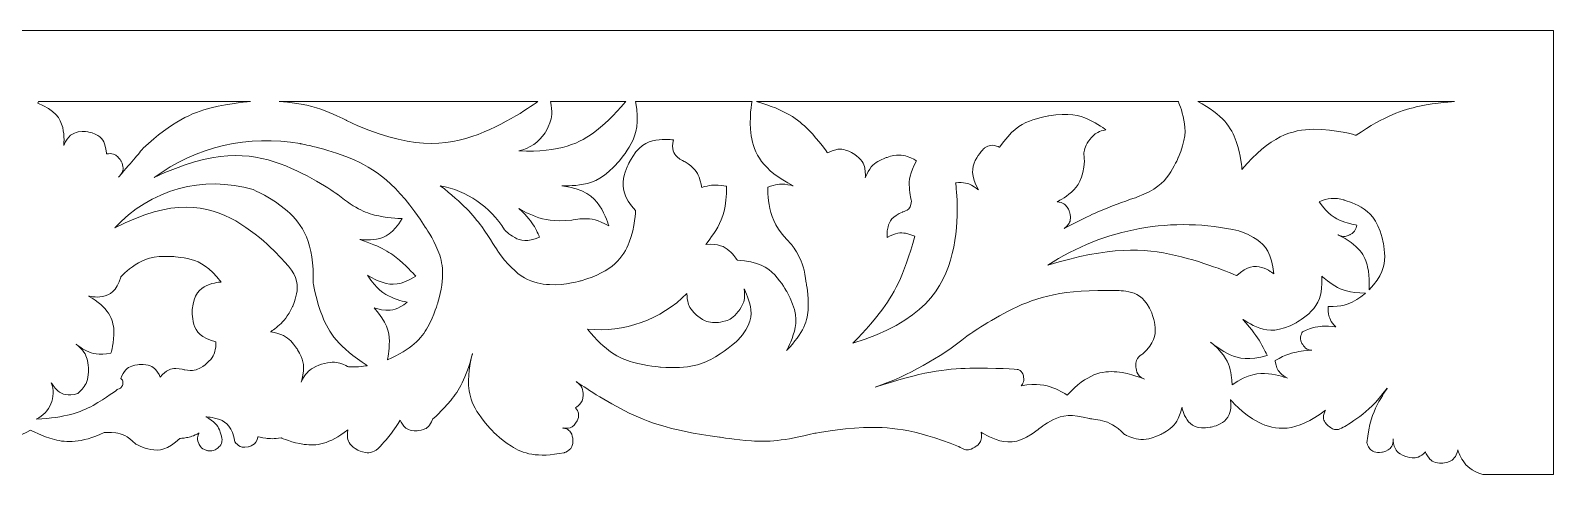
# Model space of a CAD drawing. Header units: millimetres. Extents: x 5741 to 5941, y 4776 to 4945.
# Drawn here: x 5841.4 to 5941.4, y 4775.6 to 4804.7 of the extents above; entities that cross this region are included whole.
import ezdxf

# ---------------------------------------------------------------- set-up
doc = ezdxf.new("R2010")
doc.units = ezdxf.units.MM
doc.header["$MEASUREMENT"] = 0
doc.layers.add('SITARA ALL', color=18, linetype='Continuous', true_color=0x000000)

msp = doc.modelspace()

# ---------------------------------------------------------------- linework, layer by layer
at = {"layer": 'SITARA ALL', "color": 1, "lineweight": 9, "true_color": 0xff0000}
for points, knots in [([(5941.42, 4800.06), (5941.42, 4800.06), (5941.42, 4804.72), (5941.42, 4804.72), (5941.42, 4804.72), (5941.42, 4804.72), (5940.25, 4804.72), (5939.09, 4804.72), (5936.77, 4804.72), (5936.77, 4804.72), (5936.77, 4804.72), (5936.77, 4804.72), (5912.93, 4804.72), (5889.09, 4804.72), (5841.42, 4804.72), (5841.42, 4804.72), (5841.42, 4804.72), (5841.42, 4804.72), (5817.58, 4804.72), (5793.74, 4804.72), (5746.06, 4804.72), (5746.06, 4804.72), (5746.06, 4804.72), (5746.06, 4804.72), (5744.9, 4804.72), (5743.74, 4804.72), (5741.42, 4804.72), (5741.42, 4804.72), (5741.42, 4804.72), (5741.42, 4804.72), (5741.42, 4803.56), (5741.42, 4802.39), (5741.42, 4800.06), (5741.42, 4800.06), (5741.42, 4800.06), (5741.42, 4800.06), (5741.42, 4793.94), (5741.42, 4787.81), (5741.42, 4775.56), (5741.42, 4775.56), (5741.42, 4775.56), (5741.42, 4775.56), (5742.58, 4775.56), (5743.74, 4775.56), (5746.06, 4775.56), (5746.06, 4775.56), (5746.06, 4775.56), (5746.44, 4775.68), (5746.79, 4775.9), (5747.13, 4776.11), (5747.43, 4776.41), (5747.7, 4777.17), (5747.7, 4777.17), (5747.75, 4776.93), (5747.88, 4776.72), (5748.02, 4776.51), (5748.22, 4776.33), (5748.72, 4776.31), (5748.72, 4776.31), (5748.97, 4776.29), (5749.2, 4776.36), (5749.44, 4776.43), (5749.67, 4776.58), (5749.83, 4777.05), (5749.83, 4777.05), (5750, 4776.87), (5750.22, 4776.75), (5750.44, 4776.63), (5750.71, 4776.57), (5751.18, 4776.76), (5751.18, 4776.76), (5751.41, 4776.86), (5751.61, 4777.02), (5751.8, 4777.18), (5751.95, 4777.41), (5751.95, 4777.91), (5751.95, 4777.91), (5751.94, 4777.69), (5752.02, 4777.49), (5752.09, 4777.28), (5752.25, 4777.09), (5752.68, 4777.02), (5752.68, 4777.02), (5752.9, 4776.98), (5753.12, 4777.03), (5753.33, 4777.08), (5753.54, 4777.21), (5753.67, 4777.63), (5753.67, 4777.63), (5753.59, 4778.28), (5753.44, 4778.91), (5753.29, 4779.55), (5753.06, 4780.17), (5752.33, 4781.24), (5752.33, 4781.24), (5752.72, 4780.72), (5753.17, 4780.24), (5753.61, 4779.77), (5754.1, 4779.33), (5755.22, 4778.66), (5755.22, 4778.66), (5755.38, 4778.56), (5755.57, 4778.53), (5755.76, 4778.49), (5755.96, 4778.51), (5756.24, 4778.78), (5756.24, 4778.78), (5756.38, 4778.91), (5756.46, 4779.08), (5756.54, 4779.25), (5756.58, 4779.46), (5756.39, 4779.79), (5756.39, 4779.79), (5757.35, 4779.04), (5758.53, 4778.74), (5759.7, 4778.43), (5761.09, 4778.59), (5762.63, 4780.49), (5762.63, 4780.49), (5762.56, 4780.05), (5762.68, 4779.63), (5762.79, 4779.21), (5763.09, 4778.81), (5763.96, 4778.66), (5763.96, 4778.66), (5764.39, 4778.59), (5764.81, 4778.7), (5765.24, 4778.8), (5765.65, 4779.09), (5765.81, 4779.96), (5765.81, 4779.96), (5765.9, 4779.56), (5766.08, 4779.2), (5766.27, 4778.84), (5766.53, 4778.51), (5767.27, 4778.16), (5767.27, 4778.16), (5767.63, 4777.99), (5768.03, 4777.91), (5768.42, 4777.82), (5768.85, 4777.83), (5769.58, 4778.19), (5769.58, 4778.19), (5769.89, 4778.49), (5770.25, 4778.74), (5770.6, 4778.98), (5771.01, 4779.16), (5771.88, 4779.23), (5771.88, 4779.23), (5772.47, 4779.4), (5773.08, 4779.42), (5773.69, 4779.44), (5774.32, 4779.31), (5775.26, 4778.52), (5775.26, 4778.52), (5775.79, 4778.08), (5776.44, 4777.84), (5777.09, 4777.6), (5777.85, 4777.56), (5779, 4778.33), (5779, 4778.33), (5778.96, 4778.14), (5778.98, 4777.95), (5779, 4777.75), (5779.08, 4777.56), (5779.41, 4777.35), (5779.41, 4777.35), (5779.58, 4777.25), (5779.77, 4777.2), (5779.96, 4777.16), (5780.17, 4777.17), (5780.48, 4777.41), (5780.48, 4777.41), (5781.98, 4777.99), (5783.55, 4778.35), (5785.12, 4778.72), (5786.75, 4778.87), (5789.91, 4778.27), (5789.91, 4778.27), (5790.94, 4778.01), (5791.98, 4777.86), (5793.03, 4777.7), (5794.09, 4777.66), (5796.18, 4778.01), (5796.18, 4778.01), (5797.87, 4778.24), (5799.52, 4778.66), (5801.17, 4779.09), (5802.79, 4779.71), (5805.59, 4781.66), (5805.59, 4781.66), (5805.45, 4781.57), (5805.33, 4781.44), (5805.21, 4781.31), (5805.12, 4781.14), (5805.13, 4780.79), (5805.13, 4780.79), (5805.13, 4780.62), (5805.18, 4780.45), (5805.23, 4780.28), (5805.33, 4780.12), (5805.64, 4779.95), (5805.64, 4779.95), (5805.53, 4779.82), (5805.46, 4779.65), (5805.4, 4779.48), (5805.39, 4779.29), (5805.58, 4778.99), (5805.58, 4778.99), (5805.67, 4778.84), (5805.81, 4778.73), (5805.95, 4778.62), (5806.12, 4778.54), (5806.47, 4778.62), (5806.47, 4778.62), (5806.28, 4778.58), (5806.12, 4778.48), (5805.96, 4778.39), (5805.82, 4778.22), (5805.8, 4777.84), (5805.8, 4777.84), (5805.79, 4777.65), (5805.84, 4777.47), (5805.9, 4777.29), (5806.02, 4777.11), (5806.38, 4776.99), (5806.38, 4776.99), (5807.27, 4776.81), (5808.17, 4776.87), (5809.07, 4776.93), (5809.99, 4777.23), (5811.22, 4778.56), (5811.22, 4778.56), (5811.83, 4779.23), (5812.25, 4780.03), (5812.67, 4780.83), (5812.89, 4781.77), (5812.39, 4783.51), (5812.39, 4783.51), (5812.6, 4782.68), (5812.94, 4781.88), (5813.28, 4781.09), (5813.73, 4780.33), (5815.02, 4779.18), (5815.02, 4779.18), (5815.1, 4778.96), (5815.24, 4778.78), (5815.39, 4778.59), (5815.59, 4778.44), (5816.06, 4778.43), (5816.06, 4778.43), (5816.29, 4778.43), (5816.52, 4778.49), (5816.74, 4778.56), (5816.96, 4778.69), (5817.14, 4779.12), (5817.14, 4779.12), (5817.33, 4778.82), (5817.54, 4778.52), (5817.75, 4778.23), (5817.97, 4777.94), (5818.45, 4777.4), (5818.45, 4777.4), (5818.64, 4777.21), (5818.89, 4777.08), (5819.13, 4776.96), (5819.43, 4776.91), (5819.92, 4777.16), (5819.92, 4777.16), (5820.17, 4777.29), (5820.36, 4777.49), (5820.55, 4777.69), (5820.68, 4777.96), (5820.58, 4778.5), (5820.58, 4778.5), (5821.2, 4778.02), (5821.93, 4777.72), (5822.66, 4777.43), (5823.5, 4777.32), (5824.94, 4777.96), (5824.94, 4777.96), (5825.2, 4777.93), (5825.46, 4777.92), (5825.71, 4777.91), (5825.98, 4777.92), (5826.48, 4778.04), (5826.48, 4778.04), (5826.51, 4777.88), (5826.59, 4777.73), (5826.67, 4777.58), (5826.79, 4777.45), (5827.12, 4777.38), (5827.12, 4777.38), (5827.29, 4777.34), (5827.45, 4777.35), (5827.62, 4777.37), (5827.79, 4777.43), (5827.99, 4777.71), (5827.99, 4777.71), (5828.06, 4778.18), (5828.31, 4778.59), (5828.55, 4779), (5828.96, 4779.34), (5829.91, 4779.34), (5829.91, 4779.34), (5829.63, 4779.2), (5829.38, 4778.99), (5829.13, 4778.78), (5828.93, 4778.51), (5828.83, 4777.88), (5828.83, 4777.88), (5828.83, 4777.76), (5828.87, 4777.64), (5828.9, 4777.52), (5828.96, 4777.41), (5829.16, 4777.27), (5829.16, 4777.27), (5829.26, 4777.2), (5829.37, 4777.15), (5829.48, 4777.1), (5829.61, 4777.08), (5829.84, 4777.14), (5829.84, 4777.14), (5829.96, 4777.17), (5830.07, 4777.23), (5830.17, 4777.29), (5830.27, 4777.37), (5830.37, 4777.59), (5830.37, 4777.59), (5830.42, 4777.71), (5830.44, 4777.83), (5830.46, 4777.95), (5830.46, 4778.07), (5830.35, 4778.29), (5830.35, 4778.29), (5830.54, 4778.18), (5830.74, 4778.1), (5830.95, 4778.01), (5831.16, 4777.95), (5831.61, 4777.93), (5831.61, 4777.93), (5832, 4777.55), (5832.49, 4777.33), (5832.98, 4777.1), (5833.57, 4777.03), (5834.51, 4777.57), (5834.51, 4777.57), (5834.79, 4777.84), (5835.11, 4778.04), (5835.44, 4778.25), (5835.82, 4778.38), (5836.58, 4778.31), (5836.58, 4778.31), (5837.35, 4777.96), (5838.19, 4777.8), (5839.02, 4777.64), (5839.91, 4777.67), (5841.42, 4778.47), (5841.42, 4778.47), (5842.17, 4778.07), (5842.99, 4777.86), (5843.81, 4777.64), (5844.7, 4777.61), (5846.25, 4778.31), (5846.25, 4778.31), (5846.63, 4778.35), (5847.01, 4778.3), (5847.39, 4778.25), (5847.77, 4778.11), (5848.32, 4777.57), (5848.32, 4777.57), (5848.79, 4777.3), (5849.32, 4777.2), (5849.85, 4777.1), (5850.44, 4777.17), (5851.22, 4777.93), (5851.22, 4777.93), (5851.45, 4777.94), (5851.66, 4777.98), (5851.88, 4778.01), (5852.1, 4778.08), (5852.49, 4778.29), (5852.49, 4778.29), (5852.43, 4778.18), (5852.4, 4778.06), (5852.37, 4777.95), (5852.36, 4777.82), (5852.46, 4777.59), (5852.46, 4777.59), (5852.51, 4777.48), (5852.58, 4777.39), (5852.66, 4777.29), (5852.75, 4777.21), (5852.99, 4777.14), (5852.99, 4777.14), (5853.11, 4777.11), (5853.23, 4777.11), (5853.35, 4777.1), (5853.48, 4777.12), (5853.67, 4777.27), (5853.67, 4777.27), (5853.77, 4777.34), (5853.85, 4777.43), (5853.93, 4777.52), (5853.99, 4777.63), (5854, 4777.88), (5854, 4777.88), (5853.95, 4778.19), (5853.82, 4778.49), (5853.7, 4778.78), (5853.49, 4779.06), (5852.92, 4779.34), (5852.92, 4779.34), (5853.39, 4779.34), (5853.84, 4779.17), (5854.28, 4779), (5854.69, 4778.65), (5854.84, 4777.71), (5854.84, 4777.71), (5854.94, 4777.57), (5855.07, 4777.47), (5855.21, 4777.37), (5855.38, 4777.3), (5855.71, 4777.38), (5855.71, 4777.38), (5855.87, 4777.41), (5856.02, 4777.5), (5856.16, 4777.58), (5856.29, 4777.71), (5856.35, 4778.04), (5856.35, 4778.04), (5856.6, 4777.98), (5856.86, 4777.94), (5857.12, 4777.91), (5857.38, 4777.89), (5857.89, 4777.96), (5857.89, 4777.96), (5858.61, 4777.64), (5859.39, 4777.54), (5860.17, 4777.43), (5861.01, 4777.53), (5862.25, 4778.5), (5862.25, 4778.5), (5862.2, 4778.23), (5862.24, 4777.96), (5862.28, 4777.69), (5862.41, 4777.42), (5862.91, 4777.16), (5862.91, 4777.16), (5863.15, 4777.04), (5863.42, 4777), (5863.7, 4776.96), (5864, 4777.01), (5864.38, 4777.4), (5864.38, 4777.4), (5864.62, 4777.67), (5864.85, 4777.95), (5865.08, 4778.23), (5865.3, 4778.52), (5865.69, 4779.12), (5865.69, 4779.12), (5865.78, 4778.91), (5865.94, 4778.73), (5866.09, 4778.56), (5866.3, 4778.42), (5866.77, 4778.43), (5866.77, 4778.43), (5867, 4778.44), (5867.23, 4778.52), (5867.45, 4778.59), (5867.65, 4778.74), (5867.81, 4779.18), (5867.81, 4779.18), (5868.45, 4779.76), (5869.01, 4780.42), (5869.56, 4781.09), (5870.01, 4781.84), (5870.44, 4783.51), (5870.44, 4783.51), (5870.19, 4782.64), (5870.18, 4781.74), (5870.16, 4780.83), (5870.38, 4779.9), (5871.61, 4778.56), (5871.61, 4778.56), (5872.23, 4777.9), (5872.99, 4777.42), (5873.76, 4776.93), (5874.67, 4776.64), (5876.45, 4776.99), (5876.45, 4776.99), (5876.63, 4777.05), (5876.78, 4777.17), (5876.93, 4777.29), (5877.05, 4777.46), (5877.03, 4777.84), (5877.03, 4777.84), (5877.02, 4778.03), (5876.95, 4778.21), (5876.87, 4778.39), (5876.74, 4778.55), (5876.36, 4778.62), (5876.36, 4778.62), (5876.53, 4778.58), (5876.71, 4778.6), (5876.89, 4778.62), (5877.06, 4778.69), (5877.25, 4778.99), (5877.25, 4778.99), (5877.35, 4779.14), (5877.39, 4779.31), (5877.43, 4779.49), (5877.42, 4779.68), (5877.19, 4779.95), (5877.19, 4779.95), (5877.35, 4780.04), (5877.47, 4780.16), (5877.6, 4780.28), (5877.69, 4780.44), (5877.7, 4780.79), (5877.7, 4780.79), (5877.71, 4780.97), (5877.67, 4781.14), (5877.62, 4781.31), (5877.53, 4781.47), (5877.24, 4781.66), (5877.24, 4781.66), (5878.64, 4780.69), (5880.15, 4779.89), (5881.66, 4779.09), (5883.27, 4778.46), (5886.66, 4778.01), (5886.66, 4778.01), (5887.7, 4777.84), (5888.75, 4777.77), (5889.8, 4777.7), (5890.87, 4777.75), (5892.92, 4778.27), (5892.92, 4778.27), (5894.5, 4778.57), (5896.11, 4778.64), (5897.71, 4778.72), (5899.35, 4778.57), (5902.35, 4777.41), (5902.35, 4777.41), (5902.51, 4777.29), (5902.69, 4777.22), (5902.87, 4777.16), (5903.08, 4777.14), (5903.42, 4777.35), (5903.42, 4777.35), (5903.58, 4777.45), (5903.71, 4777.6), (5903.83, 4777.75), (5903.91, 4777.95), (5903.83, 4778.33), (5903.83, 4778.33), (5904.41, 4777.95), (5905.07, 4777.78), (5905.74, 4777.6), (5906.5, 4777.64), (5907.57, 4778.52), (5907.57, 4778.52), (5908.04, 4778.91), (5908.59, 4779.18), (5909.14, 4779.44), (5909.78, 4779.57), (5910.95, 4779.23), (5910.95, 4779.23), (5911.38, 4779.2), (5911.8, 4779.09), (5912.23, 4778.98), (5912.63, 4778.8), (5913.25, 4778.19), (5913.25, 4778.19), (5913.62, 4778.01), (5914.01, 4777.91), (5914.41, 4777.82), (5914.83, 4777.82), (5915.56, 4778.16), (5915.56, 4778.16), (5915.93, 4778.34), (5916.25, 4778.59), (5916.57, 4778.84), (5916.83, 4779.17), (5917.02, 4779.96), (5917.02, 4779.96), (5917.1, 4779.52), (5917.35, 4779.16), (5917.6, 4778.8), (5918.01, 4778.51), (5918.87, 4778.66), (5918.87, 4778.66), (5919.31, 4778.73), (5919.67, 4778.97), (5920.04, 4779.21), (5920.33, 4779.62), (5920.2, 4780.49), (5920.2, 4780.49), (5920.97, 4779.54), (5922.05, 4778.99), (5923.13, 4778.43), (5924.52, 4778.28), (5926.44, 4779.79), (5926.44, 4779.79), (5926.35, 4779.63), (5926.32, 4779.44), (5926.29, 4779.25), (5926.32, 4779.04), (5926.59, 4778.78), (5926.59, 4778.78), (5926.73, 4778.65), (5926.9, 4778.57), (5927.08, 4778.49), (5927.28, 4778.46), (5927.61, 4778.66), (5927.61, 4778.66), (5928.17, 4778.99), (5928.7, 4779.38), (5929.22, 4779.77), (5929.71, 4780.2), (5930.5, 4781.24), (5930.5, 4781.24), (5930.13, 4780.71), (5929.84, 4780.13), (5929.54, 4779.55), (5929.31, 4778.93), (5929.16, 4777.63), (5929.16, 4777.63), (5929.23, 4777.42), (5929.36, 4777.25), (5929.5, 4777.08), (5929.71, 4776.95), (5930.15, 4777.02), (5930.15, 4777.02), (5930.36, 4777.05), (5930.55, 4777.17), (5930.74, 4777.28), (5930.9, 4777.47), (5930.88, 4777.91), (5930.88, 4777.91), (5930.88, 4777.66), (5930.96, 4777.42), (5931.03, 4777.18), (5931.18, 4776.95), (5931.65, 4776.76), (5931.65, 4776.76), (5931.89, 4776.67), (5932.14, 4776.65), (5932.39, 4776.63), (5932.66, 4776.69), (5933, 4777.05), (5933, 4777.05), (5933.08, 4776.82), (5933.24, 4776.63), (5933.39, 4776.43), (5933.62, 4776.28), (5934.11, 4776.31), (5934.11, 4776.31), (5934.36, 4776.32), (5934.59, 4776.41), (5934.81, 4776.51), (5935.02, 4776.69), (5935.13, 4777.17), (5935.13, 4777.17), (5935.26, 4776.79), (5935.48, 4776.45), (5935.7, 4776.11), (5936, 4775.81), (5936.77, 4775.56), (5936.77, 4775.56), (5936.77, 4775.56), (5937.93, 4775.56), (5939.09, 4775.56), (5941.42, 4775.56), (5941.42, 4775.56), (5941.42, 4775.56), (5941.42, 4775.56), (5941.42, 4781.68), (5941.42, 4787.81), (5941.42, 4800.06), (5941.42, 4800.06)], [0, 0, 0, 0, 0.00441, 0.00441, 0.00441, 0.00881, 0.00881, 0.00881, 0.01322, 0.01322, 0.01322, 0.01762, 0.01762, 0.01762, 0.02203, 0.02203, 0.02203, 0.02643, 0.02643, 0.02643, 0.03084, 0.03084, 0.03084, 0.03524, 0.03524, 0.03524, 0.03965, 0.03965, 0.03965, 0.04405, 0.04405, 0.04405, 0.04846, 0.04846, 0.04846, 0.05286, 0.05286, 0.05286, 0.05727, 0.05727, 0.05727, 0.06167, 0.06167, 0.06167, 0.06608, 0.06608, 0.06608, 0.07048, 0.07048, 0.07048, 0.07489, 0.07489, 0.07489, 0.0793, 0.0793, 0.0793, 0.0837, 0.0837, 0.0837, 0.08811, 0.08811, 0.08811, 0.09251, 0.09251, 0.09251, 0.09692, 0.09692, 0.09692, 0.10132, 0.10132, 0.10132, 0.10573, 0.10573, 0.10573, 0.11013, 0.11013, 0.11013, 0.11454, 0.11454, 0.11454, 0.11894, 0.11894, 0.11894, 0.12335, 0.12335, 0.12335, 0.12775, 0.12775, 0.12775, 0.13216, 0.13216, 0.13216, 0.13656, 0.13656, 0.13656, 0.14097, 0.14097, 0.14097, 0.14537, 0.14537, 0.14537, 0.14978, 0.14978, 0.14978, 0.15419, 0.15419, 0.15419, 0.15859, 0.15859, 0.15859, 0.163, 0.163, 0.163, 0.1674, 0.1674, 0.1674, 0.17181, 0.17181, 0.17181, 0.17621, 0.17621, 0.17621, 0.18062, 0.18062, 0.18062, 0.18502, 0.18502, 0.18502, 0.18943, 0.18943, 0.18943, 0.19383, 0.19383, 0.19383, 0.19824, 0.19824, 0.19824, 0.20264, 0.20264, 0.20264, 0.20705, 0.20705, 0.20705, 0.21145, 0.21145, 0.21145, 0.21586, 0.21586, 0.21586, 0.22026, 0.22026, 0.22026, 0.22467, 0.22467, 0.22467, 0.22907, 0.22907, 0.22907, 0.23348, 0.23348, 0.23348, 0.23789, 0.23789, 0.23789, 0.24229, 0.24229, 0.24229, 0.2467, 0.2467, 0.2467, 0.2511, 0.2511, 0.2511, 0.25551, 0.25551, 0.25551, 0.25991, 0.25991, 0.25991, 0.26432, 0.26432, 0.26432, 0.26872, 0.26872, 0.26872, 0.27313, 0.27313, 0.27313, 0.27753, 0.27753, 0.27753, 0.28194, 0.28194, 0.28194, 0.28634, 0.28634, 0.28634, 0.29075, 0.29075, 0.29075, 0.29515, 0.29515, 0.29515, 0.29956, 0.29956, 0.29956, 0.30396, 0.30396, 0.30396, 0.30837, 0.30837, 0.30837, 0.31278, 0.31278, 0.31278, 0.31718, 0.31718, 0.31718, 0.32159, 0.32159, 0.32159, 0.32599, 0.32599, 0.32599, 0.3304, 0.3304, 0.3304, 0.3348, 0.3348, 0.3348, 0.33921, 0.33921, 0.33921, 0.34361, 0.34361, 0.34361, 0.34802, 0.34802, 0.34802, 0.35242, 0.35242, 0.35242, 0.35683, 0.35683, 0.35683, 0.36123, 0.36123, 0.36123, 0.36564, 0.36564, 0.36564, 0.37004, 0.37004, 0.37004, 0.37445, 0.37445, 0.37445, 0.37885, 0.37885, 0.37885, 0.38326, 0.38326, 0.38326, 0.38767, 0.38767, 0.38767, 0.39207, 0.39207, 0.39207, 0.39648, 0.39648, 0.39648, 0.40088, 0.40088, 0.40088, 0.40529, 0.40529, 0.40529, 0.40969, 0.40969, 0.40969, 0.4141, 0.4141, 0.4141, 0.4185, 0.4185, 0.4185, 0.42291, 0.42291, 0.42291, 0.42731, 0.42731, 0.42731, 0.43172, 0.43172, 0.43172, 0.43612, 0.43612, 0.43612, 0.44053, 0.44053, 0.44053, 0.44493, 0.44493, 0.44493, 0.44934, 0.44934, 0.44934, 0.45374, 0.45374, 0.45374, 0.45815, 0.45815, 0.45815, 0.46256, 0.46256, 0.46256, 0.46696, 0.46696, 0.46696, 0.47137, 0.47137, 0.47137, 0.47577, 0.47577, 0.47577, 0.48018, 0.48018, 0.48018, 0.48458, 0.48458, 0.48458, 0.48899, 0.48899, 0.48899, 0.49339, 0.49339, 0.49339, 0.4978, 0.4978, 0.4978, 0.5022, 0.5022, 0.5022, 0.50661, 0.50661, 0.50661, 0.51101, 0.51101, 0.51101, 0.51542, 0.51542, 0.51542, 0.51982, 0.51982, 0.51982, 0.52423, 0.52423, 0.52423, 0.52863, 0.52863, 0.52863, 0.53304, 0.53304, 0.53304, 0.53744, 0.53744, 0.53744, 0.54185, 0.54185, 0.54185, 0.54626, 0.54626, 0.54626, 0.55066, 0.55066, 0.55066, 0.55507, 0.55507, 0.55507, 0.55947, 0.55947, 0.55947, 0.56388, 0.56388, 0.56388, 0.56828, 0.56828, 0.56828, 0.57269, 0.57269, 0.57269, 0.57709, 0.57709, 0.57709, 0.5815, 0.5815, 0.5815, 0.5859, 0.5859, 0.5859, 0.59031, 0.59031, 0.59031, 0.59471, 0.59471, 0.59471, 0.59912, 0.59912, 0.59912, 0.60352, 0.60352, 0.60352, 0.60793, 0.60793, 0.60793, 0.61233, 0.61233, 0.61233, 0.61674, 0.61674, 0.61674, 0.62115, 0.62115, 0.62115, 0.62555, 0.62555, 0.62555, 0.62996, 0.62996, 0.62996, 0.63436, 0.63436, 0.63436, 0.63877, 0.63877, 0.63877, 0.64317, 0.64317, 0.64317, 0.64758, 0.64758, 0.64758, 0.65198, 0.65198, 0.65198, 0.65639, 0.65639, 0.65639, 0.66079, 0.66079, 0.66079, 0.6652, 0.6652, 0.6652, 0.6696, 0.6696, 0.6696, 0.67401, 0.67401, 0.67401, 0.67841, 0.67841, 0.67841, 0.68282, 0.68282, 0.68282, 0.68722, 0.68722, 0.68722, 0.69163, 0.69163, 0.69163, 0.69604, 0.69604, 0.69604, 0.70044, 0.70044, 0.70044, 0.70485, 0.70485, 0.70485, 0.70925, 0.70925, 0.70925, 0.71366, 0.71366, 0.71366, 0.71806, 0.71806, 0.71806, 0.72247, 0.72247, 0.72247, 0.72687, 0.72687, 0.72687, 0.73128, 0.73128, 0.73128, 0.73568, 0.73568, 0.73568, 0.74009, 0.74009, 0.74009, 0.74449, 0.74449, 0.74449, 0.7489, 0.7489, 0.7489, 0.7533, 0.7533, 0.7533, 0.75771, 0.75771, 0.75771, 0.76211, 0.76211, 0.76211, 0.76652, 0.76652, 0.76652, 0.77093, 0.77093, 0.77093, 0.77533, 0.77533, 0.77533, 0.77974, 0.77974, 0.77974, 0.78414, 0.78414, 0.78414, 0.78855, 0.78855, 0.78855, 0.79295, 0.79295, 0.79295, 0.79736, 0.79736, 0.79736, 0.80176, 0.80176, 0.80176, 0.80617, 0.80617, 0.80617, 0.81057, 0.81057, 0.81057, 0.81498, 0.81498, 0.81498, 0.81938, 0.81938, 0.81938, 0.82379, 0.82379, 0.82379, 0.82819, 0.82819, 0.82819, 0.8326, 0.8326, 0.8326, 0.837, 0.837, 0.837, 0.84141, 0.84141, 0.84141, 0.84581, 0.84581, 0.84581, 0.85022, 0.85022, 0.85022, 0.85463, 0.85463, 0.85463, 0.85903, 0.85903, 0.85903, 0.86344, 0.86344, 0.86344, 0.86784, 0.86784, 0.86784, 0.87225, 0.87225, 0.87225, 0.87665, 0.87665, 0.87665, 0.88106, 0.88106, 0.88106, 0.88546, 0.88546, 0.88546, 0.88987, 0.88987, 0.88987, 0.89427, 0.89427, 0.89427, 0.89868, 0.89868, 0.89868, 0.90308, 0.90308, 0.90308, 0.90749, 0.90749, 0.90749, 0.91189, 0.91189, 0.91189, 0.9163, 0.9163, 0.9163, 0.9207, 0.9207, 0.9207, 0.92511, 0.92511, 0.92511, 0.92952, 0.92952, 0.92952, 0.93392, 0.93392, 0.93392, 0.93833, 0.93833, 0.93833, 0.94273, 0.94273, 0.94273, 0.94714, 0.94714, 0.94714, 0.95154, 0.95154, 0.95154, 0.95595, 0.95595, 0.95595, 0.96035, 0.96035, 0.96035, 0.96476, 0.96476, 0.96476, 0.96916, 0.96916, 0.96916, 0.97357, 0.97357, 0.97357, 0.97797, 0.97797, 0.97797, 0.98238, 0.98238, 0.98238, 0.98678, 0.98678, 0.98678, 0.99119, 0.99119, 0.99119, 0.99559, 0.99559, 0.99559, 1, 1, 1, 1]), ([(5841.89, 4799.94), (5841.89, 4799.94), (5841.95, 4800.06), (5841.95, 4800.06), (5841.95, 4800.06), (5841.95, 4800.06), (5845.42, 4800.06), (5848.9, 4800.06), (5855.86, 4800.06), (5855.86, 4800.06), (5855.86, 4800.06), (5854.55, 4799.96), (5853.27, 4799.64), (5851.99, 4799.31), (5850.75, 4798.77), (5848.81, 4796.99), (5848.81, 4796.99), (5848.55, 4796.67), (5848.28, 4796.35), (5848.01, 4796.03), (5847.74, 4795.71), (5847.19, 4795.08), (5847.19, 4795.08), (5847.34, 4795.22), (5847.43, 4795.39), (5847.51, 4795.57), (5847.55, 4795.79), (5847.37, 4796.14), (5847.37, 4796.14), (5847.27, 4796.32), (5847.13, 4796.45), (5846.99, 4796.59), (5846.79, 4796.68), (5846.4, 4796.61), (5846.4, 4796.61), (5846.4, 4796.95), (5846.28, 4797.28), (5846.16, 4797.61), (5845.92, 4797.91), (5845.24, 4798.05), (5845.24, 4798.05), (5844.89, 4798.12), (5844.55, 4798.06), (5844.21, 4798), (5843.87, 4797.82), (5843.6, 4797.17), (5843.6, 4797.17), (5843.67, 4797.78), (5843.53, 4798.36), (5843.38, 4798.95), (5843.03, 4799.52), (5841.89, 4799.94)], [0, 0, 0, 0, 0.05882, 0.05882, 0.05882, 0.11765, 0.11765, 0.11765, 0.17647, 0.17647, 0.17647, 0.23529, 0.23529, 0.23529, 0.29412, 0.29412, 0.29412, 0.35294, 0.35294, 0.35294, 0.41176, 0.41176, 0.41176, 0.47059, 0.47059, 0.47059, 0.52941, 0.52941, 0.52941, 0.58824, 0.58824, 0.58824, 0.64706, 0.64706, 0.64706, 0.70588, 0.70588, 0.70588, 0.76471, 0.76471, 0.76471, 0.82353, 0.82353, 0.82353, 0.88235, 0.88235, 0.88235, 0.94118, 0.94118, 0.94118, 1, 1, 1, 1]), ([(5857.74, 4800.06), (5857.74, 4800.06), (5874.73, 4800.06), (5874.73, 4800.06), (5874.73, 4800.06), (5872.92, 4798.7), (5870.8, 4797.9), (5868.69, 4797.1), (5866.27, 4796.86), (5862.17, 4798.81), (5862.17, 4798.81), (5861.48, 4799.16), (5860.76, 4799.44), (5860.04, 4799.73), (5859.28, 4799.94), (5857.74, 4800.06)], [0, 0, 0, 0, 0.2, 0.2, 0.2, 0.4, 0.4, 0.4, 0.6, 0.6, 0.6, 0.8, 0.8, 0.8, 1, 1, 1, 1]), ([(5868.32, 4794.53), (5870.07, 4794.2), (5871.59, 4793.15), (5872.54, 4791.64), (5872.54, 4791.64), (5872.83, 4791.33), (5873.21, 4791.12), (5873.58, 4790.91), (5874.04, 4790.81), (5874.84, 4791.14), (5874.84, 4791.14), (5874.69, 4791.5), (5874.5, 4791.84), (5874.3, 4792.18), (5874.07, 4792.5), (5873.49, 4793.02), (5873.49, 4793.02), (5874.01, 4792.71), (5874.58, 4792.5), (5875.15, 4792.28), (5875.76, 4792.15), (5876.97, 4792.27), (5876.97, 4792.27), (5877.38, 4792.35), (5877.8, 4792.36), (5878.23, 4792.37), (5878.66, 4792.3), (5879.39, 4791.89), (5879.39, 4791.89), (5879.19, 4792.6), (5878.78, 4793.21), (5878.37, 4793.82), (5877.77, 4794.33), (5876.31, 4794.52), (5876.31, 4794.52), (5877.03, 4794.49), (5877.73, 4794.62), (5878.43, 4794.76), (5879.12, 4795.06), (5880.06, 4796.13), (5880.06, 4796.13), (5880.53, 4796.67), (5880.86, 4797.3), (5881.2, 4797.93), (5881.4, 4798.66), (5881.15, 4800.06), (5881.15, 4800.06), (5881.15, 4800.06), (5883.06, 4800.06), (5884.97, 4800.06), (5888.79, 4800.06), (5888.79, 4800.06), (5888.79, 4800.06), (5888.57, 4798.94), (5888.74, 4797.81), (5888.91, 4796.68), (5889.46, 4795.55), (5891.5, 4794.51), (5891.5, 4794.51), (5891.23, 4794.59), (5890.94, 4794.62), (5890.65, 4794.65), (5890.36, 4794.63), (5889.82, 4794.43), (5889.82, 4794.43), (5889.82, 4793.72), (5889.96, 4793.03), (5890.11, 4792.34), (5890.39, 4791.66), (5891.39, 4790.66), (5891.39, 4790.66), (5891.66, 4790.29), (5891.87, 4789.88), (5892.09, 4789.47), (5892.25, 4789.04), (5892.35, 4788.12), (5892.35, 4788.12), (5892.52, 4787.32), (5892.48, 4786.51), (5892.45, 4785.7), (5892.2, 4784.87), (5891.06, 4783.71), (5891.06, 4783.71), (5891.4, 4784.31), (5891.57, 4784.97), (5891.74, 4785.63), (5891.74, 4786.36), (5891.08, 4787.57), (5891.08, 4787.57), (5890.75, 4788.17), (5890.28, 4788.67), (5889.81, 4789.16), (5889.19, 4789.55), (5887.82, 4789.64), (5887.82, 4789.64), (5887.6, 4789.99), (5887.29, 4790.26), (5886.98, 4790.53), (5886.58, 4790.73), (5885.75, 4790.67), (5885.75, 4790.67), (5886.2, 4791.21), (5886.54, 4791.81), (5886.88, 4792.42), (5887.13, 4793.1), (5887.11, 4794.5), (5887.11, 4794.5), (5886.84, 4794.55), (5886.57, 4794.57), (5886.3, 4794.58), (5886.02, 4794.57), (5885.49, 4794.42), (5885.49, 4794.42), (5885.44, 4794.76), (5885.31, 4795.09), (5885.19, 4795.42), (5884.99, 4795.72), (5884.39, 4796.1), (5884.39, 4796.1), (5884.1, 4796.21), (5883.88, 4796.42), (5883.65, 4796.62), (5883.49, 4796.93), (5883.63, 4797.53), (5883.63, 4797.53), (5883.05, 4797.62), (5882.47, 4797.52), (5881.88, 4797.42), (5881.31, 4797.14), (5880.75, 4796.09), (5880.75, 4796.09), (5880.46, 4795.57), (5880.36, 4794.99), (5880.26, 4794.41), (5880.34, 4793.77), (5881.14, 4792.89), (5881.14, 4792.89), (5881.11, 4791.82), (5880.73, 4790.82), (5880.36, 4789.82), (5879.64, 4788.89), (5877.58, 4788.29), (5877.58, 4788.29), (5876.55, 4787.98), (5875.49, 4788.03), (5874.42, 4788.07), (5873.31, 4788.47), (5872.1, 4790.23), (5872.1, 4790.23), (5871.61, 4791.06), (5871.04, 4791.84), (5870.48, 4792.61), (5869.84, 4793.34), (5868.32, 4794.53)], [0, 0, 0, 0, 0.01961, 0.01961, 0.01961, 0.03922, 0.03922, 0.03922, 0.05882, 0.05882, 0.05882, 0.07843, 0.07843, 0.07843, 0.09804, 0.09804, 0.09804, 0.11765, 0.11765, 0.11765, 0.13725, 0.13725, 0.13725, 0.15686, 0.15686, 0.15686, 0.17647, 0.17647, 0.17647, 0.19608, 0.19608, 0.19608, 0.21569, 0.21569, 0.21569, 0.23529, 0.23529, 0.23529, 0.2549, 0.2549, 0.2549, 0.27451, 0.27451, 0.27451, 0.29412, 0.29412, 0.29412, 0.31373, 0.31373, 0.31373, 0.33333, 0.33333, 0.33333, 0.35294, 0.35294, 0.35294, 0.37255, 0.37255, 0.37255, 0.39216, 0.39216, 0.39216, 0.41176, 0.41176, 0.41176, 0.43137, 0.43137, 0.43137, 0.45098, 0.45098, 0.45098, 0.47059, 0.47059, 0.47059, 0.4902, 0.4902, 0.4902, 0.5098, 0.5098, 0.5098, 0.52941, 0.52941, 0.52941, 0.54902, 0.54902, 0.54902, 0.56863, 0.56863, 0.56863, 0.58824, 0.58824, 0.58824, 0.60784, 0.60784, 0.60784, 0.62745, 0.62745, 0.62745, 0.64706, 0.64706, 0.64706, 0.66667, 0.66667, 0.66667, 0.68627, 0.68627, 0.68627, 0.70588, 0.70588, 0.70588, 0.72549, 0.72549, 0.72549, 0.7451, 0.7451, 0.7451, 0.76471, 0.76471, 0.76471, 0.78431, 0.78431, 0.78431, 0.80392, 0.80392, 0.80392, 0.82353, 0.82353, 0.82353, 0.84314, 0.84314, 0.84314, 0.86275, 0.86275, 0.86275, 0.88235, 0.88235, 0.88235, 0.90196, 0.90196, 0.90196, 0.92157, 0.92157, 0.92157, 0.94118, 0.94118, 0.94118, 0.96078, 0.96078, 0.96078, 0.98039, 0.98039, 0.98039, 1, 1, 1, 1]), ([(5873.48, 4796.81), (5874.19, 4796.96), (5874.81, 4797.39), (5875.2, 4798), (5875.2, 4798), (5875.39, 4798.31), (5875.52, 4798.65), (5875.65, 4798.99), (5875.71, 4799.36), (5875.55, 4800.06), (5875.55, 4800.06), (5875.55, 4800.06), (5876.79, 4800.06), (5878.03, 4800.06), (5880.5, 4800.06), (5880.5, 4800.06), (5880.5, 4800.06), (5879.66, 4798.99), (5878.58, 4798.15), (5877.51, 4797.31), (5876.2, 4796.71), (5873.48, 4796.81)], [0, 0, 0, 0, 0.14286, 0.14286, 0.14286, 0.28571, 0.28571, 0.28571, 0.42857, 0.42857, 0.42857, 0.57143, 0.57143, 0.57143, 0.71429, 0.71429, 0.71429, 0.85714, 0.85714, 0.85714, 1, 1, 1, 1]), ([(5889.09, 4800.06), (5889.09, 4800.06), (5916.78, 4800.06), (5916.78, 4800.06), (5916.78, 4800.06), (5917.03, 4799.47), (5917.15, 4798.84), (5917.28, 4798.21), (5917.28, 4797.54), (5916.77, 4796.36), (5916.77, 4796.36), (5916.52, 4795.77), (5916.15, 4795.24), (5915.78, 4794.71), (5915.3, 4794.25), (5914.1, 4793.79), (5914.1, 4793.79), (5913.27, 4793.51), (5912.45, 4793.2), (5911.64, 4792.88), (5910.83, 4792.54), (5909.29, 4791.72), (5909.29, 4791.72), (5909.45, 4791.84), (5909.57, 4792), (5909.68, 4792.16), (5909.75, 4792.37), (5909.65, 4792.75), (5909.65, 4792.75), (5909.6, 4792.95), (5909.49, 4793.11), (5909.38, 4793.28), (5909.22, 4793.42), (5908.82, 4793.47), (5908.82, 4793.47), (5909.34, 4793.73), (5909.76, 4794.11), (5910.19, 4794.49), (5910.53, 4794.99), (5910.63, 4796.14), (5910.63, 4796.14), (5910.58, 4796.36), (5910.58, 4796.6), (5910.58, 4796.83), (5910.63, 4797.07), (5910.89, 4797.45), (5910.89, 4797.45), (5911.02, 4797.65), (5911.19, 4797.81), (5911.36, 4797.97), (5911.56, 4798.11), (5912.02, 4798.2), (5912.02, 4798.2), (5911.48, 4798.6), (5910.88, 4798.88), (5910.28, 4799.17), (5909.6, 4799.33), (5908.28, 4799.12), (5908.28, 4799.12), (5907.62, 4799.01), (5907, 4798.77), (5906.38, 4798.52), (5905.79, 4798.15), (5905.04, 4797.05), (5905.04, 4797.05), (5904.89, 4797.13), (5904.72, 4797.17), (5904.55, 4797.2), (5904.36, 4797.2), (5904.06, 4797.01), (5904.06, 4797.01), (5903.68, 4796.65), (5903.45, 4796.19), (5903.22, 4795.73), (5903.14, 4795.16), (5903.65, 4794.26), (5903.65, 4794.26), (5903.44, 4794.43), (5903.2, 4794.56), (5902.97, 4794.68), (5902.7, 4794.77), (5902.16, 4794.72), (5902.16, 4794.72), (5902.5, 4792.37), (5901.94, 4790.07), (5901.39, 4787.78), (5899.95, 4785.54), (5895.4, 4784.18), (5895.4, 4784.18), (5896.38, 4785.15), (5897.22, 4786.24), (5898.06, 4787.34), (5898.77, 4788.55), (5899.47, 4791.22), (5899.47, 4791.22), (5899.18, 4791.34), (5898.87, 4791.4), (5898.55, 4791.46), (5898.22, 4791.44), (5897.66, 4791.12), (5897.66, 4791.12), (5897.63, 4791.48), (5897.72, 4791.83), (5897.8, 4792.18), (5898.01, 4792.52), (5898.67, 4792.8), (5898.67, 4792.8), (5898.84, 4792.84), (5898.98, 4792.93), (5899.12, 4793.03), (5899.24, 4793.17), (5899.26, 4793.51), (5899.26, 4793.51), (5899.15, 4793.96), (5899.12, 4794.42), (5899.09, 4794.88), (5899.15, 4795.35), (5899.59, 4796.16), (5899.59, 4796.16), (5899.31, 4796.34), (5898.98, 4796.45), (5898.66, 4796.56), (5898.31, 4796.61), (5897.66, 4796.39), (5897.66, 4796.39), (5897.33, 4796.29), (5897.04, 4796.11), (5896.75, 4795.94), (5896.48, 4795.69), (5896.23, 4795.05), (5896.23, 4795.05), (5896.26, 4795.36), (5896.2, 4795.67), (5896.14, 4795.97), (5896, 4796.27), (5895.48, 4796.61), (5895.48, 4796.61), (5895.22, 4796.78), (5894.93, 4796.87), (5894.63, 4796.96), (5894.3, 4796.97), (5893.76, 4796.68), (5893.76, 4796.68), (5893.19, 4797.49), (5892.5, 4798.19), (5891.81, 4798.9), (5890.99, 4799.5), (5889.09, 4800.06)], [0, 0, 0, 0, 0.02041, 0.02041, 0.02041, 0.04082, 0.04082, 0.04082, 0.06122, 0.06122, 0.06122, 0.08163, 0.08163, 0.08163, 0.10204, 0.10204, 0.10204, 0.12245, 0.12245, 0.12245, 0.14286, 0.14286, 0.14286, 0.16327, 0.16327, 0.16327, 0.18367, 0.18367, 0.18367, 0.20408, 0.20408, 0.20408, 0.22449, 0.22449, 0.22449, 0.2449, 0.2449, 0.2449, 0.26531, 0.26531, 0.26531, 0.28571, 0.28571, 0.28571, 0.30612, 0.30612, 0.30612, 0.32653, 0.32653, 0.32653, 0.34694, 0.34694, 0.34694, 0.36735, 0.36735, 0.36735, 0.38776, 0.38776, 0.38776, 0.40816, 0.40816, 0.40816, 0.42857, 0.42857, 0.42857, 0.44898, 0.44898, 0.44898, 0.46939, 0.46939, 0.46939, 0.4898, 0.4898, 0.4898, 0.5102, 0.5102, 0.5102, 0.53061, 0.53061, 0.53061, 0.55102, 0.55102, 0.55102, 0.57143, 0.57143, 0.57143, 0.59184, 0.59184, 0.59184, 0.61224, 0.61224, 0.61224, 0.63265, 0.63265, 0.63265, 0.65306, 0.65306, 0.65306, 0.67347, 0.67347, 0.67347, 0.69388, 0.69388, 0.69388, 0.71429, 0.71429, 0.71429, 0.73469, 0.73469, 0.73469, 0.7551, 0.7551, 0.7551, 0.77551, 0.77551, 0.77551, 0.79592, 0.79592, 0.79592, 0.81633, 0.81633, 0.81633, 0.83673, 0.83673, 0.83673, 0.85714, 0.85714, 0.85714, 0.87755, 0.87755, 0.87755, 0.89796, 0.89796, 0.89796, 0.91837, 0.91837, 0.91837, 0.93878, 0.93878, 0.93878, 0.95918, 0.95918, 0.95918, 0.97959, 0.97959, 0.97959, 1, 1, 1, 1]), ([(5918.05, 4800.06), (5918.05, 4800.06), (5934.91, 4800.06), (5934.91, 4800.06), (5934.91, 4800.06), (5933.75, 4799.98), (5932.62, 4799.75), (5931.48, 4799.51), (5930.37, 4799.13), (5928.45, 4797.84), (5928.45, 4797.84), (5927.09, 4798.25), (5925.67, 4798.23), (5924.25, 4798.22), (5922.78, 4797.78), (5920.96, 4795.6), (5920.96, 4795.6), (5920.89, 4796.55), (5920.58, 4797.44), (5920.27, 4798.34), (5919.72, 4799.18), (5918.05, 4800.06)], [0, 0, 0, 0, 0.14286, 0.14286, 0.14286, 0.28571, 0.28571, 0.28571, 0.42857, 0.42857, 0.42857, 0.57143, 0.57143, 0.57143, 0.71429, 0.71429, 0.71429, 0.85714, 0.85714, 0.85714, 1, 1, 1, 1]), ([(5849.53, 4795.06), (5852.28, 4797.09), (5855.76, 4797.9), (5859.13, 4797.29), (5859.13, 4797.29), (5860.82, 4796.98), (5862.41, 4796.33), (5863.99, 4795.68), (5865.48, 4794.69), (5867.34, 4791.81), (5867.34, 4791.81), (5867.84, 4791.09), (5868.17, 4790.28), (5868.5, 4789.46), (5868.65, 4788.55), (5868.17, 4786.86), (5868.17, 4786.86), (5867.92, 4786.02), (5867.5, 4785.25), (5867.07, 4784.48), (5866.46, 4783.79), (5864.85, 4783.1), (5864.85, 4783.1), (5864.99, 4783.7), (5864.98, 4784.32), (5864.97, 4784.94), (5864.81, 4785.57), (5863.99, 4786.5), (5863.99, 4786.5), (5864.36, 4786.38), (5864.74, 4786.35), (5865.13, 4786.33), (5865.54, 4786.39), (5866.15, 4786.87), (5866.15, 4786.87), (5865.62, 4786.98), (5865.11, 4787.2), (5864.61, 4787.41), (5864.14, 4787.73), (5863.55, 4788.65), (5863.55, 4788.65), (5864.02, 4788.33), (5864.57, 4788.16), (5865.12, 4787.99), (5865.74, 4787.97), (5866.72, 4788.58), (5866.72, 4788.58), (5866.22, 4789.14), (5865.65, 4789.63), (5865.09, 4790.11), (5864.45, 4790.53), (5863.03, 4791), (5863.03, 4791), (5863.59, 4790.92), (5864.14, 4791.02), (5864.7, 4791.11), (5865.25, 4791.38), (5865.81, 4792.37), (5865.81, 4792.37), (5865.04, 4792.39), (5864.29, 4792.54), (5863.53, 4792.69), (5862.79, 4792.97), (5861.6, 4793.94), (5861.6, 4793.94), (5859.84, 4795.22), (5857.8, 4795.97), (5855.76, 4796.71), (5853.45, 4796.93), (5849.53, 4795.06)], [0, 0, 0, 0, 0.04348, 0.04348, 0.04348, 0.08696, 0.08696, 0.08696, 0.13043, 0.13043, 0.13043, 0.17391, 0.17391, 0.17391, 0.21739, 0.21739, 0.21739, 0.26087, 0.26087, 0.26087, 0.30435, 0.30435, 0.30435, 0.34783, 0.34783, 0.34783, 0.3913, 0.3913, 0.3913, 0.43478, 0.43478, 0.43478, 0.47826, 0.47826, 0.47826, 0.52174, 0.52174, 0.52174, 0.56522, 0.56522, 0.56522, 0.6087, 0.6087, 0.6087, 0.65217, 0.65217, 0.65217, 0.69565, 0.69565, 0.69565, 0.73913, 0.73913, 0.73913, 0.78261, 0.78261, 0.78261, 0.82609, 0.82609, 0.82609, 0.86957, 0.86957, 0.86957, 0.91304, 0.91304, 0.91304, 0.95652, 0.95652, 0.95652, 1, 1, 1, 1]), ([(5846.95, 4791.75), (5849.23, 4794.27), (5852.77, 4795.25), (5856.03, 4794.27), (5856.03, 4794.27), (5857.26, 4793.75), (5858.27, 4792.88), (5859.28, 4792), (5860.07, 4790.77), (5859.98, 4788.1), (5859.98, 4788.1), (5860.17, 4786.99), (5860.58, 4785.95), (5861, 4784.9), (5861.64, 4783.93), (5863.53, 4782.71), (5863.53, 4782.71), (5863.33, 4782.68), (5863.12, 4782.65), (5862.91, 4782.63), (5862.7, 4782.62), (5862.29, 4782.64), (5862.29, 4782.64), (5862.01, 4782.78), (5861.72, 4782.87), (5861.43, 4782.96), (5861.11, 4782.98), (5860.52, 4782.8), (5860.52, 4782.8), (5860.23, 4782.7), (5859.96, 4782.55), (5859.7, 4782.4), (5859.45, 4782.19), (5859.19, 4781.63), (5859.19, 4781.63), (5859.31, 4781.99), (5859.34, 4782.36), (5859.38, 4782.73), (5859.34, 4783.11), (5858.95, 4783.75), (5858.95, 4783.75), (5858.76, 4784.07), (5858.5, 4784.33), (5858.24, 4784.6), (5857.92, 4784.82), (5857.18, 4784.93), (5857.18, 4784.93), (5857.49, 4785.14), (5857.77, 4785.39), (5858.04, 4785.64), (5858.29, 4785.93), (5858.63, 4786.6), (5858.63, 4786.6), (5858.86, 4787.09), (5858.92, 4787.63), (5858.98, 4788.17), (5858.87, 4788.76), (5858.1, 4789.52), (5858.1, 4789.52), (5856.73, 4791.16), (5854.89, 4792.21), (5853.05, 4793.26), (5850.73, 4793.73), (5846.95, 4791.75)], [0, 0, 0, 0, 0.04762, 0.04762, 0.04762, 0.09524, 0.09524, 0.09524, 0.14286, 0.14286, 0.14286, 0.19048, 0.19048, 0.19048, 0.2381, 0.2381, 0.2381, 0.28571, 0.28571, 0.28571, 0.33333, 0.33333, 0.33333, 0.38095, 0.38095, 0.38095, 0.42857, 0.42857, 0.42857, 0.47619, 0.47619, 0.47619, 0.52381, 0.52381, 0.52381, 0.57143, 0.57143, 0.57143, 0.61905, 0.61905, 0.61905, 0.66667, 0.66667, 0.66667, 0.71429, 0.71429, 0.71429, 0.7619, 0.7619, 0.7619, 0.80952, 0.80952, 0.80952, 0.85714, 0.85714, 0.85714, 0.90476, 0.90476, 0.90476, 0.95238, 0.95238, 0.95238, 1, 1, 1, 1]), ([(5926.03, 4793.46), (5926.53, 4793.72), (5927.11, 4793.77), (5927.64, 4793.59), (5927.64, 4793.59), (5928.25, 4793.43), (5928.79, 4793.11), (5929.34, 4792.8), (5929.81, 4792.33), (5930.16, 4791.11), (5930.16, 4791.11), (5930.33, 4790.51), (5930.33, 4789.88), (5930.33, 4789.25), (5930.17, 4788.6), (5929.3, 4787.69), (5929.3, 4787.69), (5929.37, 4788.45), (5929.21, 4789.19), (5929.05, 4789.93), (5928.64, 4790.65), (5927.26, 4791.3), (5927.26, 4791.3), (5927.38, 4791.24), (5927.52, 4791.21), (5927.65, 4791.18), (5927.8, 4791.18), (5928.04, 4791.3), (5928.04, 4791.3), (5928.16, 4791.37), (5928.26, 4791.46), (5928.37, 4791.55), (5928.45, 4791.67), (5928.49, 4791.94), (5928.49, 4791.94), (5927.99, 4792.02), (5927.53, 4792.2), (5927.06, 4792.38), (5926.62, 4792.65), (5926.03, 4793.46)], [0, 0, 0, 0, 0.07692, 0.07692, 0.07692, 0.15385, 0.15385, 0.15385, 0.23077, 0.23077, 0.23077, 0.30769, 0.30769, 0.30769, 0.38462, 0.38462, 0.38462, 0.46154, 0.46154, 0.46154, 0.53846, 0.53846, 0.53846, 0.61538, 0.61538, 0.61538, 0.69231, 0.69231, 0.69231, 0.76923, 0.76923, 0.76923, 0.84615, 0.84615, 0.84615, 0.92308, 0.92308, 0.92308, 1, 1, 1, 1]), ([(5908.21, 4789.3), (5911.91, 4791.74), (5916.44, 4792.55), (5920.76, 4791.56), (5920.76, 4791.56), (5921.39, 4791.37), (5921.93, 4790.99), (5922.48, 4790.61), (5922.93, 4790.06), (5923.04, 4788.74), (5923.04, 4788.74), (5922.69, 4789.03), (5922.25, 4789.16), (5921.81, 4789.29), (5921.29, 4789.27), (5920.63, 4788.62), (5920.63, 4788.62), (5918.67, 4789.47), (5916.59, 4789.95), (5914.5, 4790.44), (5912.3, 4790.56), (5908.21, 4789.3)], [0, 0, 0, 0, 0.14286, 0.14286, 0.14286, 0.28571, 0.28571, 0.28571, 0.42857, 0.42857, 0.42857, 0.57143, 0.57143, 0.57143, 0.71429, 0.71429, 0.71429, 0.85714, 0.85714, 0.85714, 1, 1, 1, 1]), ([(5841.8, 4779.2), (5842.7, 4779.61), (5843.14, 4780.65), (5842.78, 4781.58), (5842.78, 4781.58), (5842.96, 4781.28), (5843.22, 4781.05), (5843.49, 4780.83), (5843.85, 4780.68), (5844.53, 4780.88), (5844.53, 4780.88), (5844.76, 4781.09), (5844.94, 4781.34), (5845.12, 4781.6), (5845.24, 4781.9), (5845.22, 4782.53), (5845.22, 4782.53), (5845.21, 4782.84), (5845.13, 4783.14), (5845.05, 4783.44), (5844.9, 4783.73), (5844.41, 4784.12), (5844.41, 4784.12), (5844.73, 4783.86), (5845.1, 4783.68), (5845.47, 4783.5), (5845.89, 4783.39), (5846.7, 4783.54), (5846.7, 4783.54), (5846.93, 4784.26), (5846.89, 4785.01), (5846.85, 4785.76), (5846.54, 4786.54), (5845.22, 4787.28), (5845.22, 4787.28), (5845.69, 4787.16), (5846.15, 4787.25), (5846.62, 4787.33), (5847.09, 4787.6), (5847.34, 4788.52), (5847.34, 4788.52), (5847.77, 4788.99), (5848.3, 4789.34), (5848.83, 4789.69), (5849.44, 4789.94), (5850.71, 4789.88), (5850.71, 4789.88), (5851.34, 4789.85), (5851.96, 4789.68), (5852.57, 4789.51), (5853.16, 4789.2), (5853.94, 4788.2), (5853.94, 4788.2), (5853.44, 4788.18), (5852.99, 4787.98), (5852.54, 4787.77), (5852.13, 4787.39), (5852.04, 4786.4), (5852.04, 4786.4), (5852, 4785.9), (5852.14, 4785.42), (5852.28, 4784.95), (5852.61, 4784.5), (5853.58, 4784.28), (5853.58, 4784.28), (5853.6, 4784.01), (5853.55, 4783.75), (5853.5, 4783.49), (5853.4, 4783.23), (5853, 4782.87), (5853, 4782.87), (5852.81, 4782.69), (5852.57, 4782.56), (5852.34, 4782.43), (5852.08, 4782.35), (5851.55, 4782.43), (5851.55, 4782.43), (5851.26, 4782.52), (5850.95, 4782.53), (5850.65, 4782.53), (5850.33, 4782.43), (5849.94, 4781.96), (5849.94, 4781.96), (5849.83, 4782.22), (5849.64, 4782.44), (5849.45, 4782.65), (5849.19, 4782.81), (5848.61, 4782.79), (5848.61, 4782.79), (5848.33, 4782.78), (5848.06, 4782.68), (5847.79, 4782.59), (5847.54, 4782.4), (5847.35, 4781.86), (5847.35, 4781.86), (5847.41, 4781.81), (5847.45, 4781.75), (5847.49, 4781.68), (5847.51, 4781.6), (5847.47, 4781.45), (5847.47, 4781.45), (5847.44, 4781.38), (5847.4, 4781.31), (5847.36, 4781.25), (5847.3, 4781.19), (5847.15, 4781.16), (5847.15, 4781.16), (5846.38, 4780.57), (5845.53, 4780.1), (5844.68, 4779.64), (5843.74, 4779.29), (5841.8, 4779.2)], [0, 0, 0, 0, 0.02703, 0.02703, 0.02703, 0.05405, 0.05405, 0.05405, 0.08108, 0.08108, 0.08108, 0.10811, 0.10811, 0.10811, 0.13514, 0.13514, 0.13514, 0.16216, 0.16216, 0.16216, 0.18919, 0.18919, 0.18919, 0.21622, 0.21622, 0.21622, 0.24324, 0.24324, 0.24324, 0.27027, 0.27027, 0.27027, 0.2973, 0.2973, 0.2973, 0.32432, 0.32432, 0.32432, 0.35135, 0.35135, 0.35135, 0.37838, 0.37838, 0.37838, 0.40541, 0.40541, 0.40541, 0.43243, 0.43243, 0.43243, 0.45946, 0.45946, 0.45946, 0.48649, 0.48649, 0.48649, 0.51351, 0.51351, 0.51351, 0.54054, 0.54054, 0.54054, 0.56757, 0.56757, 0.56757, 0.59459, 0.59459, 0.59459, 0.62162, 0.62162, 0.62162, 0.64865, 0.64865, 0.64865, 0.67568, 0.67568, 0.67568, 0.7027, 0.7027, 0.7027, 0.72973, 0.72973, 0.72973, 0.75676, 0.75676, 0.75676, 0.78378, 0.78378, 0.78378, 0.81081, 0.81081, 0.81081, 0.83784, 0.83784, 0.83784, 0.86486, 0.86486, 0.86486, 0.89189, 0.89189, 0.89189, 0.91892, 0.91892, 0.91892, 0.94595, 0.94595, 0.94595, 0.97297, 0.97297, 0.97297, 1, 1, 1, 1]), ([(5918.89, 4784.26), (5918.97, 4784.2), (5919.04, 4784.14), (5919.11, 4784.07), (5919.11, 4784.07), (5919.61, 4783.69), (5920.18, 4783.43), (5920.76, 4783.17), (5921.41, 4783.04), (5922.62, 4783.37), (5922.62, 4783.37), (5922.41, 4783.8), (5922.17, 4784.22), (5921.93, 4784.63), (5921.66, 4785.03), (5921.02, 4785.75), (5921.02, 4785.75), (5921.53, 4785.38), (5922.13, 4785.17), (5922.72, 4784.97), (5923.4, 4784.92), (5924.51, 4785.53), (5924.51, 4785.53), (5925.06, 4785.83), (5925.51, 4786.28), (5925.95, 4786.73), (5926.28, 4787.32), (5926.2, 4788.59), (5926.2, 4788.59), (5926.6, 4788.23), (5927.05, 4787.95), (5927.5, 4787.68), (5928.01, 4787.48), (5929.08, 4787.48), (5929.08, 4787.48), (5928.74, 4787.18), (5928.35, 4786.96), (5927.96, 4786.73), (5927.52, 4786.57), (5926.62, 4786.6), (5926.62, 4786.6), (5926.61, 4786.35), (5926.64, 4786.1), (5926.68, 4785.86), (5926.77, 4785.61), (5927.12, 4785.25), (5927.12, 4785.25), (5926.75, 4785.3), (5926.37, 4785.3), (5926, 4785.3), (5925.62, 4785.25), (5924.94, 4784.94), (5924.94, 4784.94), (5924.87, 4784.83), (5924.83, 4784.69), (5924.79, 4784.56), (5924.78, 4784.41), (5924.9, 4784.17), (5924.9, 4784.17), (5924.97, 4784.04), (5925.06, 4783.94), (5925.15, 4783.83), (5925.27, 4783.75), (5925.54, 4783.72), (5925.54, 4783.72), (5925.12, 4783.7), (5924.7, 4783.63), (5924.28, 4783.57), (5923.87, 4783.45), (5923.13, 4783.05), (5923.13, 4783.05), (5923.16, 4782.81), (5923.25, 4782.57), (5923.35, 4782.34), (5923.5, 4782.13), (5923.94, 4781.89), (5923.94, 4781.89), (5923.33, 4782.11), (5922.69, 4782.18), (5922.05, 4782.25), (5921.38, 4782.17), (5920.31, 4781.46), (5920.31, 4781.46), (5920.3, 4781.96), (5920.18, 4782.44), (5920.07, 4782.93), (5919.85, 4783.4), (5919.11, 4784.07), (5919.11, 4784.07), (5919.07, 4784.1), (5919.04, 4784.13), (5919, 4784.16), (5918.96, 4784.19), (5918.89, 4784.26)], [0, 0, 0, 0, 0.03226, 0.03226, 0.03226, 0.06452, 0.06452, 0.06452, 0.09677, 0.09677, 0.09677, 0.12903, 0.12903, 0.12903, 0.16129, 0.16129, 0.16129, 0.19355, 0.19355, 0.19355, 0.22581, 0.22581, 0.22581, 0.25806, 0.25806, 0.25806, 0.29032, 0.29032, 0.29032, 0.32258, 0.32258, 0.32258, 0.35484, 0.35484, 0.35484, 0.3871, 0.3871, 0.3871, 0.41935, 0.41935, 0.41935, 0.45161, 0.45161, 0.45161, 0.48387, 0.48387, 0.48387, 0.51613, 0.51613, 0.51613, 0.54839, 0.54839, 0.54839, 0.58065, 0.58065, 0.58065, 0.6129, 0.6129, 0.6129, 0.64516, 0.64516, 0.64516, 0.67742, 0.67742, 0.67742, 0.70968, 0.70968, 0.70968, 0.74194, 0.74194, 0.74194, 0.77419, 0.77419, 0.77419, 0.80645, 0.80645, 0.80645, 0.83871, 0.83871, 0.83871, 0.87097, 0.87097, 0.87097, 0.90323, 0.90323, 0.90323, 0.93548, 0.93548, 0.93548, 0.96774, 0.96774, 0.96774, 1, 1, 1, 1]), ([(5877.99, 4785.11), (5880.41, 4784.87), (5882.8, 4785.73), (5884.52, 4787.45), (5884.52, 4787.45), (5884.51, 4787.19), (5884.57, 4786.93), (5884.62, 4786.67), (5884.73, 4786.42), (5885.11, 4786.06), (5885.11, 4786.06), (5885.31, 4785.88), (5885.54, 4785.74), (5885.76, 4785.6), (5886.02, 4785.51), (5886.55, 4785.55), (5886.55, 4785.55), (5886.81, 4785.57), (5887.07, 4785.65), (5887.32, 4785.73), (5887.56, 4785.86), (5887.89, 4786.27), (5887.89, 4786.27), (5888.05, 4786.48), (5888.17, 4786.72), (5888.29, 4786.96), (5888.35, 4787.22), (5888.27, 4787.75), (5888.27, 4787.75), (5888.57, 4787.21), (5888.68, 4786.6), (5888.8, 4786), (5888.72, 4785.33), (5887.89, 4784.41), (5887.89, 4784.41), (5887.2, 4783.77), (5886.4, 4783.29), (5885.59, 4782.81), (5884.67, 4782.48), (5882.79, 4782.61), (5882.79, 4782.61), (5881.85, 4782.68), (5880.95, 4782.94), (5880.04, 4783.2), (5879.17, 4783.65), (5877.99, 4785.11)], [0, 0, 0, 0, 0.06667, 0.06667, 0.06667, 0.13333, 0.13333, 0.13333, 0.2, 0.2, 0.2, 0.26667, 0.26667, 0.26667, 0.33333, 0.33333, 0.33333, 0.4, 0.4, 0.4, 0.46667, 0.46667, 0.46667, 0.53333, 0.53333, 0.53333, 0.6, 0.6, 0.6, 0.66667, 0.66667, 0.66667, 0.73333, 0.73333, 0.73333, 0.8, 0.8, 0.8, 0.86667, 0.86667, 0.86667, 0.93333, 0.93333, 0.93333, 1, 1, 1, 1]), ([(5896.88, 4781.29), (5899.06, 4782.07), (5901.1, 4783.2), (5902.9, 4784.65), (5902.9, 4784.65), (5904.34, 4785.67), (5905.91, 4786.44), (5907.49, 4787.21), (5909.21, 4787.73), (5912.72, 4787.64), (5912.72, 4787.64), (5913.22, 4787.66), (5913.7, 4787.52), (5914.18, 4787.39), (5914.64, 4787.09), (5915.03, 4786.17), (5915.03, 4786.17), (5915.22, 4785.71), (5915.26, 4785.21), (5915.3, 4784.72), (5915.19, 4784.18), (5914.47, 4783.5), (5914.47, 4783.5), (5914.31, 4783.41), (5914.19, 4783.28), (5914.06, 4783.16), (5913.97, 4782.99), (5913.99, 4782.63), (5913.99, 4782.63), (5914, 4782.46), (5914.06, 4782.29), (5914.11, 4782.12), (5914.22, 4781.96), (5914.55, 4781.82), (5914.55, 4781.82), (5913.68, 4782.21), (5912.74, 4782.3), (5911.79, 4782.39), (5910.77, 4782.18), (5909.49, 4780.77), (5909.49, 4780.77), (5909.04, 4781.06), (5908.55, 4781.26), (5908.05, 4781.45), (5907.52, 4781.56), (5906.47, 4781.39), (5906.47, 4781.39), (5906.53, 4781.47), (5906.58, 4781.56), (5906.63, 4781.66), (5906.66, 4781.76), (5906.62, 4781.97), (5906.62, 4781.97), (5906.61, 4782.08), (5906.56, 4782.17), (5906.52, 4782.27), (5906.46, 4782.36), (5906.27, 4782.46), (5906.27, 4782.46), (5904.68, 4782.58), (5903.09, 4782.54), (5901.5, 4782.5), (5899.9, 4782.3), (5896.88, 4781.29)], [0, 0, 0, 0, 0.04762, 0.04762, 0.04762, 0.09524, 0.09524, 0.09524, 0.14286, 0.14286, 0.14286, 0.19048, 0.19048, 0.19048, 0.2381, 0.2381, 0.2381, 0.28571, 0.28571, 0.28571, 0.33333, 0.33333, 0.33333, 0.38095, 0.38095, 0.38095, 0.42857, 0.42857, 0.42857, 0.47619, 0.47619, 0.47619, 0.52381, 0.52381, 0.52381, 0.57143, 0.57143, 0.57143, 0.61905, 0.61905, 0.61905, 0.66667, 0.66667, 0.66667, 0.71429, 0.71429, 0.71429, 0.7619, 0.7619, 0.7619, 0.80952, 0.80952, 0.80952, 0.85714, 0.85714, 0.85714, 0.90476, 0.90476, 0.90476, 0.95238, 0.95238, 0.95238, 1, 1, 1, 1])]:
    msp.add_open_spline(points, degree=3, knots=knots, dxfattribs=at)

doc.saveas('drawing.dxf')
